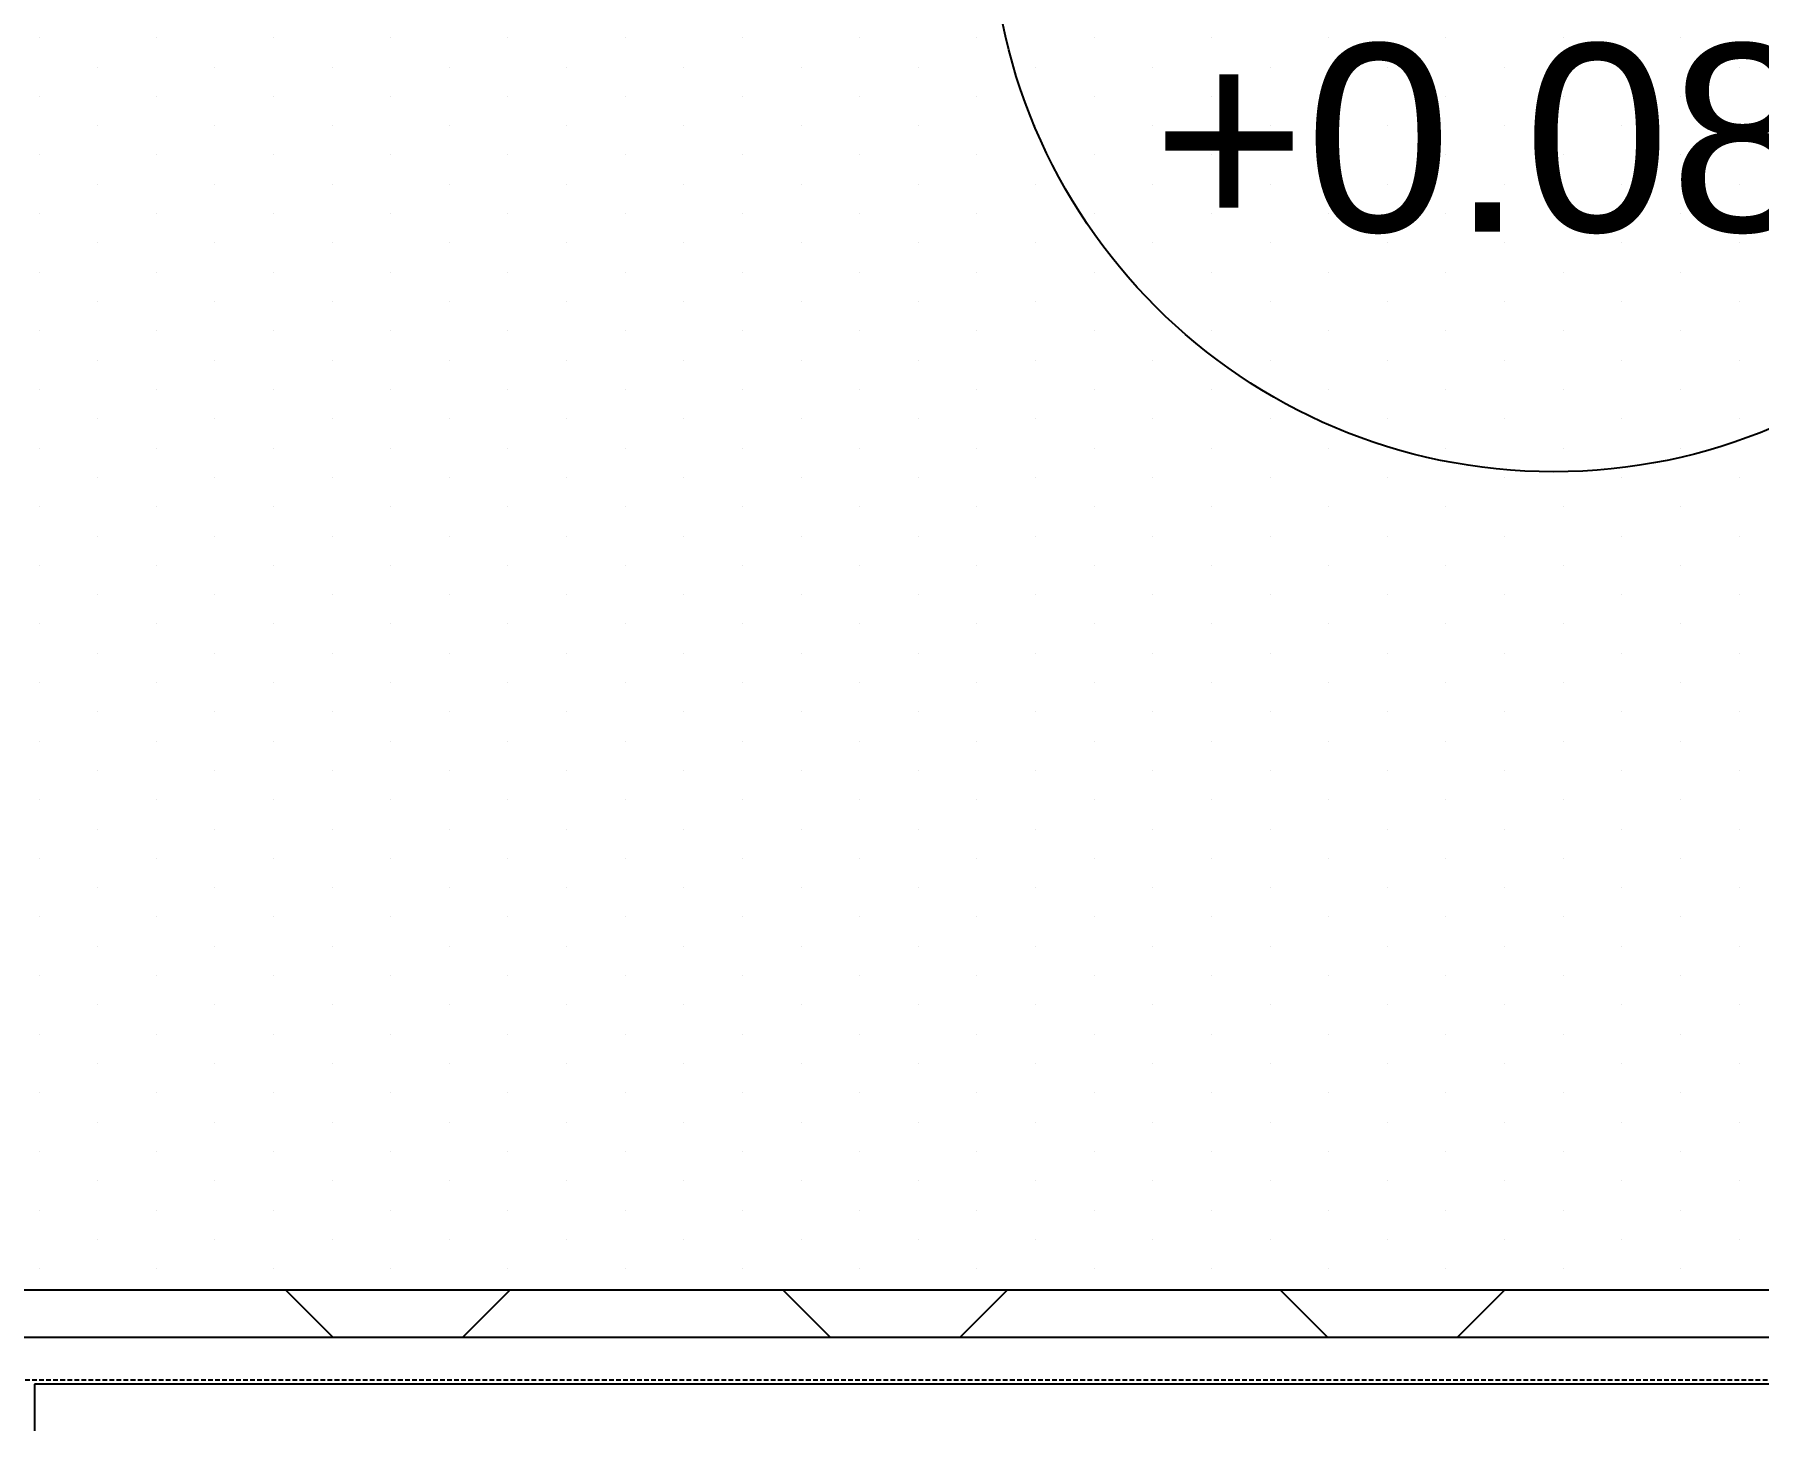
# Model space of a CAD drawing. Header units: millimetres. Extents: x 71819 to 78266, y 23672 to 38445.
# Drawn here: x 74288.2 to 74472, y 31504 to 31652.4 of the extents above; entities that cross this region are included whole.
import ezdxf

# ---------------------------------------------------------------- set-up
doc = ezdxf.new("R2010")
doc.units = ezdxf.units.MM
doc.linetypes.add('PROJECTION', pattern=[0.375, 0.25, -0.125])
doc.layers.add('Plan Archi', color=8, linetype='Continuous')
doc.styles.get("Standard").update_dxf_attribs({"font": 'arial.ttf'})

msp = doc.modelspace()

# ---------------------------------------------------------------- linework, layer by layer
at = {"layer": 'Plan Archi'}
for p, q in [((74288.69, 31652.1), (74288.69, 31652.1)), ((74301.19, 31652.1), (74301.19, 31652.1)), ((74313.69, 31652.1), (74313.69, 31652.1)), ((74326.19, 31652.1), (74326.19, 31652.1)), ((74338.69, 31652.1), (74338.69, 31652.1)), ((74351.19, 31652.1), (74351.19, 31652.1)), ((74363.69, 31652.1), (74363.69, 31652.1)), ((74376.19, 31652.1), (74376.19, 31652.1)), ((74388.69, 31652.1), (74388.69, 31652.1)), ((74401.19, 31652.1), (74401.19, 31652.1)), ((74413.69, 31652.1), (74413.69, 31652.1)), ((74426.19, 31652.1), (74426.19, 31652.1)), ((74438.69, 31652.1), (74438.69, 31652.1)), ((74451.19, 31652.1), (74451.19, 31652.1)), ((74463.69, 31652.1), (74463.69, 31652.1)), ((74294.94, 31648.97), (74294.94, 31648.97)), ((74307.44, 31648.97), (74307.44, 31648.97)), ((74319.94, 31648.97), (74319.94, 31648.97)), ((74332.44, 31648.97), (74332.44, 31648.97)), ((74344.94, 31648.97), (74344.94, 31648.97)), ((74357.44, 31648.97), (74357.44, 31648.97)), ((74369.94, 31648.97), (74369.94, 31648.97)), ((74382.44, 31648.97), (74382.44, 31648.97)), ((74394.94, 31648.97), (74394.94, 31648.97)), ((74407.44, 31648.97), (74407.44, 31648.97)), ((74419.94, 31648.97), (74419.94, 31648.97)), ((74432.44, 31648.97), (74432.44, 31648.97)), ((74444.94, 31648.97), (74444.94, 31648.97)), ((74457.44, 31648.97), (74457.44, 31648.97)), ((74469.94, 31648.97), (74469.94, 31648.97)), ((74288.69, 31645.85), (74288.69, 31645.85)), ((74301.19, 31645.85), (74301.19, 31645.85)), ((74313.69, 31645.85), (74313.69, 31645.85)), ((74326.19, 31645.85), (74326.19, 31645.85)), ((74338.69, 31645.85), (74338.69, 31645.85)), ((74351.19, 31645.85), (74351.19, 31645.85)), ((74363.69, 31645.85), (74363.69, 31645.85)), ((74376.19, 31645.85), (74376.19, 31645.85)), ((74388.69, 31645.85), (74388.69, 31645.85)), ((74401.19, 31645.85), (74401.19, 31645.85)), ((74413.69, 31645.85), (74413.69, 31645.85)), ((74426.19, 31645.85), (74426.19, 31645.85)), ((74438.69, 31645.85), (74438.69, 31645.85)), ((74451.19, 31645.85), (74451.19, 31645.85)), ((74463.69, 31645.85), (74463.69, 31645.85)), ((74294.94, 31642.72), (74294.94, 31642.72)), ((74307.44, 31642.72), (74307.44, 31642.72)), ((74319.94, 31642.72), (74319.94, 31642.72)), ((74332.44, 31642.72), (74332.44, 31642.72)), ((74344.94, 31642.72), (74344.94, 31642.72)), ((74357.44, 31642.72), (74357.44, 31642.72)), ((74369.94, 31642.72), (74369.94, 31642.72)), ((74382.44, 31642.72), (74382.44, 31642.72)), ((74394.94, 31642.72), (74394.94, 31642.72)), ((74407.44, 31642.72), (74407.44, 31642.72)), ((74419.94, 31642.72), (74419.94, 31642.72)), ((74432.44, 31642.72), (74432.44, 31642.72)), ((74444.94, 31642.72), (74444.94, 31642.72)), ((74457.44, 31642.72), (74457.44, 31642.72)), ((74469.94, 31642.72), (74469.94, 31642.72)), ((74288.69, 31639.6), (74288.69, 31639.6)), ((74301.19, 31639.6), (74301.19, 31639.6)), ((74313.69, 31639.6), (74313.69, 31639.6)), ((74326.19, 31639.6), (74326.19, 31639.6)), ((74338.69, 31639.6), (74338.69, 31639.6)), ((74351.19, 31639.6), (74351.19, 31639.6)), ((74363.69, 31639.6), (74363.69, 31639.6)), ((74376.19, 31639.6), (74376.19, 31639.6)), ((74388.69, 31639.6), (74388.69, 31639.6)), ((74401.19, 31639.6), (74401.19, 31639.6)), ((74413.69, 31639.6), (74413.69, 31639.6)), ((74426.19, 31639.6), (74426.19, 31639.6)), ((74438.69, 31639.6), (74438.69, 31639.6)), ((74451.19, 31639.6), (74451.19, 31639.6)), ((74463.69, 31639.6), (74463.69, 31639.6)), ((74294.94, 31636.47), (74294.94, 31636.47)), ((74307.44, 31636.47), (74307.44, 31636.47)), ((74319.94, 31636.47), (74319.94, 31636.47)), ((74332.44, 31636.47), (74332.44, 31636.47)), ((74344.94, 31636.47), (74344.94, 31636.47)), ((74357.44, 31636.47), (74357.44, 31636.47)), ((74369.94, 31636.47), (74369.94, 31636.47)), ((74382.44, 31636.47), (74382.44, 31636.47)), ((74394.94, 31636.47), (74394.94, 31636.47)), ((74407.44, 31636.47), (74407.44, 31636.47)), ((74419.94, 31636.47), (74419.94, 31636.47)), ((74432.44, 31636.47), (74432.44, 31636.47)), ((74444.94, 31636.47), (74444.94, 31636.47)), ((74457.44, 31636.47), (74457.44, 31636.47)), ((74469.94, 31636.47), (74469.94, 31636.47)), ((74288.69, 31633.35), (74288.69, 31633.35)), ((74301.19, 31633.35), (74301.19, 31633.35)), ((74313.69, 31633.35), (74313.69, 31633.35)), ((74326.19, 31633.35), (74326.19, 31633.35)), ((74338.69, 31633.35), (74338.69, 31633.35)), ((74351.19, 31633.35), (74351.19, 31633.35)), ((74363.69, 31633.35), (74363.69, 31633.35)), ((74376.19, 31633.35), (74376.19, 31633.35)), ((74388.69, 31633.35), (74388.69, 31633.35)), ((74401.19, 31633.35), (74401.19, 31633.35)), ((74413.69, 31633.35), (74413.69, 31633.35)), ((74426.19, 31633.35), (74426.19, 31633.35)), ((74438.69, 31633.35), (74438.69, 31633.35)), ((74451.19, 31633.35), (74451.19, 31633.35)), ((74463.69, 31633.35), (74463.69, 31633.35)), ((74294.94, 31630.22), (74294.94, 31630.22)), ((74307.44, 31630.22), (74307.44, 31630.22)), ((74319.94, 31630.22), (74319.94, 31630.22)), ((74332.44, 31630.22), (74332.44, 31630.22)), ((74344.94, 31630.22), (74344.94, 31630.22)), ((74357.44, 31630.22), (74357.44, 31630.22)), ((74369.94, 31630.22), (74369.94, 31630.22)), ((74382.44, 31630.22), (74382.44, 31630.22)), ((74394.94, 31630.22), (74394.94, 31630.22)), ((74407.44, 31630.22), (74407.44, 31630.22)), ((74419.94, 31630.22), (74419.94, 31630.22)), ((74432.44, 31630.22), (74432.44, 31630.22)), ((74444.94, 31630.22), (74444.94, 31630.22)), ((74457.44, 31630.22), (74457.44, 31630.22)), ((74469.94, 31630.22), (74469.94, 31630.22)), ((74288.69, 31627.1), (74288.69, 31627.1)), ((74301.19, 31627.1), (74301.19, 31627.1)), ((74313.69, 31627.1), (74313.69, 31627.1)), ((74326.19, 31627.1), (74326.19, 31627.1)), ((74338.69, 31627.1), (74338.69, 31627.1)), ((74351.19, 31627.1), (74351.19, 31627.1)), ((74363.69, 31627.1), (74363.69, 31627.1)), ((74376.19, 31627.1), (74376.19, 31627.1)), ((74388.69, 31627.1), (74388.69, 31627.1)), ((74401.19, 31627.1), (74401.19, 31627.1)), ((74413.69, 31627.1), (74413.69, 31627.1)), ((74426.19, 31627.1), (74426.19, 31627.1)), ((74438.69, 31627.1), (74438.69, 31627.1)), ((74451.19, 31627.1), (74451.19, 31627.1)), ((74463.69, 31627.1), (74463.69, 31627.1)), ((74294.94, 31623.97), (74294.94, 31623.97)), ((74307.44, 31623.97), (74307.44, 31623.97)), ((74319.94, 31623.97), (74319.94, 31623.97)), ((74332.44, 31623.97), (74332.44, 31623.97)), ((74344.94, 31623.97), (74344.94, 31623.97)), ((74357.44, 31623.97), (74357.44, 31623.97)), ((74369.94, 31623.97), (74369.94, 31623.97)), ((74382.44, 31623.97), (74382.44, 31623.97)), ((74394.94, 31623.97), (74394.94, 31623.97)), ((74407.44, 31623.97), (74407.44, 31623.97)), ((74419.94, 31623.97), (74419.94, 31623.97)), ((74432.44, 31623.97), (74432.44, 31623.97)), ((74444.94, 31623.97), (74444.94, 31623.97)), ((74457.44, 31623.97), (74457.44, 31623.97)), ((74469.94, 31623.97), (74469.94, 31623.97)), ((74288.69, 31620.85), (74288.69, 31620.85)), ((74301.19, 31620.85), (74301.19, 31620.85)), ((74313.69, 31620.85), (74313.69, 31620.85)), ((74326.19, 31620.85), (74326.19, 31620.85)), ((74338.69, 31620.85), (74338.69, 31620.85)), ((74351.19, 31620.85), (74351.19, 31620.85)), ((74363.69, 31620.85), (74363.69, 31620.85)), ((74376.19, 31620.85), (74376.19, 31620.85)), ((74388.69, 31620.85), (74388.69, 31620.85)), ((74401.19, 31620.85), (74401.19, 31620.85)), ((74413.69, 31620.85), (74413.69, 31620.85)), ((74426.19, 31620.85), (74426.19, 31620.85)), ((74438.69, 31620.85), (74438.69, 31620.85)), ((74451.19, 31620.85), (74451.19, 31620.85)), ((74463.69, 31620.85), (74463.69, 31620.85)), ((74294.94, 31617.72), (74294.94, 31617.72)), ((74307.44, 31617.72), (74307.44, 31617.72)), ((74319.94, 31617.72), (74319.94, 31617.72)), ((74332.44, 31617.72), (74332.44, 31617.72)), ((74344.94, 31617.72), (74344.94, 31617.72)), ((74357.44, 31617.72), (74357.44, 31617.72)), ((74369.94, 31617.72), (74369.94, 31617.72)), ((74382.44, 31617.72), (74382.44, 31617.72)), ((74394.94, 31617.72), (74394.94, 31617.72)), ((74407.44, 31617.72), (74407.44, 31617.72)), ((74419.94, 31617.72), (74419.94, 31617.72)), ((74432.44, 31617.72), (74432.44, 31617.72)), ((74444.94, 31617.72), (74444.94, 31617.72)), ((74457.44, 31617.72), (74457.44, 31617.72)), ((74469.94, 31617.72), (74469.94, 31617.72)), ((74288.69, 31614.6), (74288.69, 31614.6)), ((74301.19, 31614.6), (74301.19, 31614.6)), ((74313.69, 31614.6), (74313.69, 31614.6)), ((74326.19, 31614.6), (74326.19, 31614.6)), ((74338.69, 31614.6), (74338.69, 31614.6)), ((74351.19, 31614.6), (74351.19, 31614.6)), ((74363.69, 31614.6), (74363.69, 31614.6)), ((74376.19, 31614.6), (74376.19, 31614.6)), ((74388.69, 31614.6), (74388.69, 31614.6)), ((74401.19, 31614.6), (74401.19, 31614.6)), ((74413.69, 31614.6), (74413.69, 31614.6)), ((74426.19, 31614.6), (74426.19, 31614.6)), ((74438.69, 31614.6), (74438.69, 31614.6)), ((74451.19, 31614.6), (74451.19, 31614.6)), ((74463.69, 31614.6), (74463.69, 31614.6)), ((74294.94, 31611.47), (74294.94, 31611.47)), ((74307.44, 31611.47), (74307.44, 31611.47)), ((74319.94, 31611.47), (74319.94, 31611.47)), ((74332.44, 31611.47), (74332.44, 31611.47)), ((74344.94, 31611.47), (74344.94, 31611.47)), ((74357.44, 31611.47), (74357.44, 31611.47)), ((74369.94, 31611.47), (74369.94, 31611.47)), ((74382.44, 31611.47), (74382.44, 31611.47)), ((74394.94, 31611.47), (74394.94, 31611.47)), ((74407.44, 31611.47), (74407.44, 31611.47)), ((74419.94, 31611.47), (74419.94, 31611.47)), ((74432.44, 31611.47), (74432.44, 31611.47)), ((74444.94, 31611.47), (74444.94, 31611.47)), ((74457.44, 31611.47), (74457.44, 31611.47)), ((74469.94, 31611.47), (74469.94, 31611.47)), ((74288.69, 31608.35), (74288.69, 31608.35)), ((74301.19, 31608.35), (74301.19, 31608.35)), ((74313.69, 31608.35), (74313.69, 31608.35)), ((74326.19, 31608.35), (74326.19, 31608.35)), ((74338.69, 31608.35), (74338.69, 31608.35)), ((74351.19, 31608.35), (74351.19, 31608.35)), ((74363.69, 31608.35), (74363.69, 31608.35)), ((74376.19, 31608.35), (74376.19, 31608.35)), ((74388.69, 31608.35), (74388.69, 31608.35)), ((74401.19, 31608.35), (74401.19, 31608.35)), ((74413.69, 31608.35), (74413.69, 31608.35)), ((74426.19, 31608.35), (74426.19, 31608.35)), ((74438.69, 31608.35), (74438.69, 31608.35)), ((74451.19, 31608.35), (74451.19, 31608.35)), ((74463.69, 31608.35), (74463.69, 31608.35)), ((74294.94, 31605.22), (74294.94, 31605.22)), ((74307.44, 31605.22), (74307.44, 31605.22)), ((74319.94, 31605.22), (74319.94, 31605.22)), ((74332.44, 31605.22), (74332.44, 31605.22)), ((74344.94, 31605.22), (74344.94, 31605.22)), ((74357.44, 31605.22), (74357.44, 31605.22)), ((74369.94, 31605.22), (74369.94, 31605.22)), ((74382.44, 31605.22), (74382.44, 31605.22)), ((74394.94, 31605.22), (74394.94, 31605.22)), ((74407.44, 31605.22), (74407.44, 31605.22)), ((74419.94, 31605.22), (74419.94, 31605.22)), ((74432.44, 31605.22), (74432.44, 31605.22)), ((74444.94, 31605.22), (74444.94, 31605.22)), ((74457.44, 31605.22), (74457.44, 31605.22)), ((74469.94, 31605.22), (74469.94, 31605.22)), ((74288.69, 31602.1), (74288.69, 31602.1)), ((74301.19, 31602.1), (74301.19, 31602.1)), ((74313.69, 31602.1), (74313.69, 31602.1)), ((74326.19, 31602.1), (74326.19, 31602.1)), ((74338.69, 31602.1), (74338.69, 31602.1)), ((74351.19, 31602.1), (74351.19, 31602.1)), ((74363.69, 31602.1), (74363.69, 31602.1)), ((74376.19, 31602.1), (74376.19, 31602.1)), ((74388.69, 31602.1), (74388.69, 31602.1)), ((74401.19, 31602.1), (74401.19, 31602.1)), ((74413.69, 31602.1), (74413.69, 31602.1)), ((74426.19, 31602.1), (74426.19, 31602.1)), ((74438.69, 31602.1), (74438.69, 31602.1)), ((74451.19, 31602.1), (74451.19, 31602.1)), ((74463.69, 31602.1), (74463.69, 31602.1)), ((74294.94, 31598.97), (74294.94, 31598.97)), ((74307.44, 31598.97), (74307.44, 31598.97)), ((74319.94, 31598.97), (74319.94, 31598.97)), ((74332.44, 31598.97), (74332.44, 31598.97)), ((74344.94, 31598.97), (74344.94, 31598.97)), ((74357.44, 31598.97), (74357.44, 31598.97)), ((74369.94, 31598.97), (74369.94, 31598.97)), ((74382.44, 31598.97), (74382.44, 31598.97)), ((74394.94, 31598.97), (74394.94, 31598.97)), ((74407.44, 31598.97), (74407.44, 31598.97)), ((74419.94, 31598.97), (74419.94, 31598.97)), ((74432.44, 31598.97), (74432.44, 31598.97)), ((74444.94, 31598.97), (74444.94, 31598.97)), ((74457.44, 31598.97), (74457.44, 31598.97)), ((74469.94, 31598.97), (74469.94, 31598.97)), ((74288.69, 31595.85), (74288.69, 31595.85)), ((74301.19, 31595.85), (74301.19, 31595.85)), ((74313.69, 31595.85), (74313.69, 31595.85)), ((74326.19, 31595.85), (74326.19, 31595.85)), ((74338.69, 31595.85), (74338.69, 31595.85)), ((74351.19, 31595.85), (74351.19, 31595.85)), ((74363.69, 31595.85), (74363.69, 31595.85)), ((74376.19, 31595.85), (74376.19, 31595.85)), ((74388.69, 31595.85), (74388.69, 31595.85)), ((74401.19, 31595.85), (74401.19, 31595.85)), ((74413.69, 31595.85), (74413.69, 31595.85)), ((74426.19, 31595.85), (74426.19, 31595.85)), ((74438.69, 31595.85), (74438.69, 31595.85)), ((74451.19, 31595.85), (74451.19, 31595.85)), ((74463.69, 31595.85), (74463.69, 31595.85)), ((74294.94, 31592.72), (74294.94, 31592.72)), ((74307.44, 31592.72), (74307.44, 31592.72)), ((74319.94, 31592.72), (74319.94, 31592.72)), ((74332.44, 31592.72), (74332.44, 31592.72)), ((74344.94, 31592.72), (74344.94, 31592.72)), ((74357.44, 31592.72), (74357.44, 31592.72)), ((74369.94, 31592.72), (74369.94, 31592.72)), ((74382.44, 31592.72), (74382.44, 31592.72)), ((74394.94, 31592.72), (74394.94, 31592.72)), ((74407.44, 31592.72), (74407.44, 31592.72)), ((74419.94, 31592.72), (74419.94, 31592.72)), ((74432.44, 31592.72), (74432.44, 31592.72)), ((74444.94, 31592.72), (74444.94, 31592.72)), ((74457.44, 31592.72), (74457.44, 31592.72)), ((74469.94, 31592.72), (74469.94, 31592.72)), ((74288.69, 31589.6), (74288.69, 31589.6)), ((74301.19, 31589.6), (74301.19, 31589.6)), ((74313.69, 31589.6), (74313.69, 31589.6)), ((74326.19, 31589.6), (74326.19, 31589.6)), ((74338.69, 31589.6), (74338.69, 31589.6)), ((74351.19, 31589.6), (74351.19, 31589.6)), ((74363.69, 31589.6), (74363.69, 31589.6)), ((74376.19, 31589.6), (74376.19, 31589.6)), ((74388.69, 31589.6), (74388.69, 31589.6)), ((74401.19, 31589.6), (74401.19, 31589.6)), ((74413.69, 31589.6), (74413.69, 31589.6)), ((74426.19, 31589.6), (74426.19, 31589.6)), ((74438.69, 31589.6), (74438.69, 31589.6)), ((74451.19, 31589.6), (74451.19, 31589.6)), ((74463.69, 31589.6), (74463.69, 31589.6)), ((74294.94, 31586.47), (74294.94, 31586.47)), ((74307.44, 31586.47), (74307.44, 31586.47)), ((74319.94, 31586.47), (74319.94, 31586.47)), ((74332.44, 31586.47), (74332.44, 31586.47)), ((74344.94, 31586.47), (74344.94, 31586.47)), ((74357.44, 31586.47), (74357.44, 31586.47)), ((74369.94, 31586.47), (74369.94, 31586.47)), ((74382.44, 31586.47), (74382.44, 31586.47)), ((74394.94, 31586.47), (74394.94, 31586.47)), ((74407.44, 31586.47), (74407.44, 31586.47)), ((74419.94, 31586.47), (74419.94, 31586.47)), ((74432.44, 31586.47), (74432.44, 31586.47)), ((74444.94, 31586.47), (74444.94, 31586.47)), ((74457.44, 31586.47), (74457.44, 31586.47)), ((74469.94, 31586.47), (74469.94, 31586.47)), ((74288.69, 31583.35), (74288.69, 31583.35)), ((74301.19, 31583.35), (74301.19, 31583.35)), ((74313.69, 31583.35), (74313.69, 31583.35)), ((74326.19, 31583.35), (74326.19, 31583.35)), ((74338.69, 31583.35), (74338.69, 31583.35)), ((74351.19, 31583.35), (74351.19, 31583.35)), ((74363.69, 31583.35), (74363.69, 31583.35)), ((74376.19, 31583.35), (74376.19, 31583.35)), ((74388.69, 31583.35), (74388.69, 31583.35)), ((74401.19, 31583.35), (74401.19, 31583.35)), ((74413.69, 31583.35), (74413.69, 31583.35)), ((74426.19, 31583.35), (74426.19, 31583.35)), ((74438.69, 31583.35), (74438.69, 31583.35)), ((74451.19, 31583.35), (74451.19, 31583.35)), ((74463.69, 31583.35), (74463.69, 31583.35)), ((74294.94, 31580.22), (74294.94, 31580.22)), ((74307.44, 31580.22), (74307.44, 31580.22)), ((74319.94, 31580.22), (74319.94, 31580.22)), ((74332.44, 31580.22), (74332.44, 31580.22)), ((74344.94, 31580.22), (74344.94, 31580.22)), ((74357.44, 31580.22), (74357.44, 31580.22)), ((74369.94, 31580.22), (74369.94, 31580.22)), ((74382.44, 31580.22), (74382.44, 31580.22)), ((74394.94, 31580.22), (74394.94, 31580.22)), ((74407.44, 31580.22), (74407.44, 31580.22)), ((74419.94, 31580.22), (74419.94, 31580.22)), ((74432.44, 31580.22), (74432.44, 31580.22)), ((74444.94, 31580.22), (74444.94, 31580.22)), ((74457.44, 31580.22), (74457.44, 31580.22)), ((74469.94, 31580.22), (74469.94, 31580.22)), ((74288.69, 31577.1), (74288.69, 31577.1)), ((74301.19, 31577.1), (74301.19, 31577.1)), ((74313.69, 31577.1), (74313.69, 31577.1)), ((74326.19, 31577.1), (74326.19, 31577.1)), ((74338.69, 31577.1), (74338.69, 31577.1)), ((74351.19, 31577.1), (74351.19, 31577.1)), ((74363.69, 31577.1), (74363.69, 31577.1)), ((74376.19, 31577.1), (74376.19, 31577.1)), ((74388.69, 31577.1), (74388.69, 31577.1)), ((74401.19, 31577.1), (74401.19, 31577.1)), ((74413.69, 31577.1), (74413.69, 31577.1)), ((74426.19, 31577.1), (74426.19, 31577.1)), ((74438.69, 31577.1), (74438.69, 31577.1)), ((74451.19, 31577.1), (74451.19, 31577.1)), ((74463.69, 31577.1), (74463.69, 31577.1)), ((74294.94, 31573.97), (74294.94, 31573.97)), ((74307.44, 31573.97), (74307.44, 31573.97)), ((74319.94, 31573.97), (74319.94, 31573.97)), ((74332.44, 31573.97), (74332.44, 31573.97)), ((74344.94, 31573.97), (74344.94, 31573.97)), ((74357.44, 31573.97), (74357.44, 31573.97)), ((74369.94, 31573.97), (74369.94, 31573.97)), ((74382.44, 31573.97), (74382.44, 31573.97)), ((74394.94, 31573.97), (74394.94, 31573.97)), ((74407.44, 31573.97), (74407.44, 31573.97)), ((74419.94, 31573.97), (74419.94, 31573.97)), ((74432.44, 31573.97), (74432.44, 31573.97)), ((74444.94, 31573.97), (74444.94, 31573.97)), ((74457.44, 31573.97), (74457.44, 31573.97)), ((74469.94, 31573.97), (74469.94, 31573.97)), ((74288.69, 31570.85), (74288.69, 31570.85)), ((74301.19, 31570.85), (74301.19, 31570.85)), ((74313.69, 31570.85), (74313.69, 31570.85)), ((74326.19, 31570.85), (74326.19, 31570.85)), ((74338.69, 31570.85), (74338.69, 31570.85)), ((74351.19, 31570.85), (74351.19, 31570.85)), ((74363.69, 31570.85), (74363.69, 31570.85)), ((74376.19, 31570.85), (74376.19, 31570.85)), ((74388.69, 31570.85), (74388.69, 31570.85)), ((74401.19, 31570.85), (74401.19, 31570.85)), ((74413.69, 31570.85), (74413.69, 31570.85)), ((74426.19, 31570.85), (74426.19, 31570.85)), ((74438.69, 31570.85), (74438.69, 31570.85)), ((74451.19, 31570.85), (74451.19, 31570.85)), ((74463.69, 31570.85), (74463.69, 31570.85)), ((74294.94, 31567.72), (74294.94, 31567.72)), ((74307.44, 31567.72), (74307.44, 31567.72)), ((74319.94, 31567.72), (74319.94, 31567.72)), ((74332.44, 31567.72), (74332.44, 31567.72)), ((74344.94, 31567.72), (74344.94, 31567.72)), ((74357.44, 31567.72), (74357.44, 31567.72)), ((74369.94, 31567.72), (74369.94, 31567.72)), ((74382.44, 31567.72), (74382.44, 31567.72)), ((74394.94, 31567.72), (74394.94, 31567.72)), ((74407.44, 31567.72), (74407.44, 31567.72)), ((74419.94, 31567.72), (74419.94, 31567.72)), ((74432.44, 31567.72), (74432.44, 31567.72)), ((74444.94, 31567.72), (74444.94, 31567.72)), ((74457.44, 31567.72), (74457.44, 31567.72)), ((74469.94, 31567.72), (74469.94, 31567.72)), ((74288.69, 31564.6), (74288.69, 31564.6)), ((74301.19, 31564.6), (74301.19, 31564.6)), ((74313.69, 31564.6), (74313.69, 31564.6)), ((74326.19, 31564.6), (74326.19, 31564.6)), ((74338.69, 31564.6), (74338.69, 31564.6)), ((74351.19, 31564.6), (74351.19, 31564.6)), ((74363.69, 31564.6), (74363.69, 31564.6)), ((74376.19, 31564.6), (74376.19, 31564.6)), ((74388.69, 31564.6), (74388.69, 31564.6)), ((74401.19, 31564.6), (74401.19, 31564.6)), ((74413.69, 31564.6), (74413.69, 31564.6)), ((74426.19, 31564.6), (74426.19, 31564.6)), ((74438.69, 31564.6), (74438.69, 31564.6)), ((74451.19, 31564.6), (74451.19, 31564.6)), ((74463.69, 31564.6), (74463.69, 31564.6)), ((74294.94, 31561.47), (74294.94, 31561.47)), ((74307.44, 31561.47), (74307.44, 31561.47)), ((74319.94, 31561.47), (74319.94, 31561.47)), ((74332.44, 31561.47), (74332.44, 31561.47)), ((74344.94, 31561.47), (74344.94, 31561.47)), ((74357.44, 31561.47), (74357.44, 31561.47)), ((74369.94, 31561.47), (74369.94, 31561.47)), ((74382.44, 31561.47), (74382.44, 31561.47)), ((74394.94, 31561.47), (74394.94, 31561.47)), ((74407.44, 31561.47), (74407.44, 31561.47)), ((74419.94, 31561.47), (74419.94, 31561.47)), ((74432.44, 31561.47), (74432.44, 31561.47)), ((74444.94, 31561.47), (74444.94, 31561.47)), ((74457.44, 31561.47), (74457.44, 31561.47)), ((74469.94, 31561.47), (74469.94, 31561.47)), ((74288.69, 31558.35), (74288.69, 31558.35)), ((74301.19, 31558.35), (74301.19, 31558.35)), ((74313.69, 31558.35), (74313.69, 31558.35)), ((74326.19, 31558.35), (74326.19, 31558.35)), ((74338.69, 31558.35), (74338.69, 31558.35)), ((74351.19, 31558.35), (74351.19, 31558.35)), ((74363.69, 31558.35), (74363.69, 31558.35)), ((74376.19, 31558.35), (74376.19, 31558.35)), ((74388.69, 31558.35), (74388.69, 31558.35)), ((74401.19, 31558.35), (74401.19, 31558.35)), ((74413.69, 31558.35), (74413.69, 31558.35)), ((74426.19, 31558.35), (74426.19, 31558.35)), ((74438.69, 31558.35), (74438.69, 31558.35)), ((74451.19, 31558.35), (74451.19, 31558.35)), ((74463.69, 31558.35), (74463.69, 31558.35)), ((74294.94, 31555.22), (74294.94, 31555.22)), ((74307.44, 31555.22), (74307.44, 31555.22)), ((74319.94, 31555.22), (74319.94, 31555.22)), ((74332.44, 31555.22), (74332.44, 31555.22)), ((74344.94, 31555.22), (74344.94, 31555.22)), ((74357.44, 31555.22), (74357.44, 31555.22)), ((74369.94, 31555.22), (74369.94, 31555.22)), ((74382.44, 31555.22), (74382.44, 31555.22)), ((74394.94, 31555.22), (74394.94, 31555.22)), ((74407.44, 31555.22), (74407.44, 31555.22)), ((74419.94, 31555.22), (74419.94, 31555.22)), ((74432.44, 31555.22), (74432.44, 31555.22)), ((74444.94, 31555.22), (74444.94, 31555.22)), ((74457.44, 31555.22), (74457.44, 31555.22)), ((74469.94, 31555.22), (74469.94, 31555.22)), ((74288.69, 31552.1), (74288.69, 31552.1)), ((74301.19, 31552.1), (74301.19, 31552.1)), ((74313.69, 31552.1), (74313.69, 31552.1)), ((74326.19, 31552.1), (74326.19, 31552.1)), ((74338.69, 31552.1), (74338.69, 31552.1)), ((74351.19, 31552.1), (74351.19, 31552.1)), ((74363.69, 31552.1), (74363.69, 31552.1)), ((74376.19, 31552.1), (74376.19, 31552.1)), ((74388.69, 31552.1), (74388.69, 31552.1)), ((74401.19, 31552.1), (74401.19, 31552.1)), ((74413.69, 31552.1), (74413.69, 31552.1)), ((74426.19, 31552.1), (74426.19, 31552.1)), ((74438.69, 31552.1), (74438.69, 31552.1)), ((74451.19, 31552.1), (74451.19, 31552.1)), ((74463.69, 31552.1), (74463.69, 31552.1)), ((74294.94, 31548.97), (74294.94, 31548.97)), ((74307.44, 31548.97), (74307.44, 31548.97)), ((74319.94, 31548.97), (74319.94, 31548.97)), ((74332.44, 31548.97), (74332.44, 31548.97)), ((74344.94, 31548.97), (74344.94, 31548.97)), ((74357.44, 31548.97), (74357.44, 31548.97)), ((74369.94, 31548.97), (74369.94, 31548.97)), ((74382.44, 31548.97), (74382.44, 31548.97)), ((74394.94, 31548.97), (74394.94, 31548.97)), ((74407.44, 31548.97), (74407.44, 31548.97)), ((74419.94, 31548.97), (74419.94, 31548.97)), ((74432.44, 31548.97), (74432.44, 31548.97)), ((74444.94, 31548.97), (74444.94, 31548.97)), ((74457.44, 31548.97), (74457.44, 31548.97)), ((74469.94, 31548.97), (74469.94, 31548.97)), ((74288.69, 31545.85), (74288.69, 31545.85)), ((74301.19, 31545.85), (74301.19, 31545.85)), ((74313.69, 31545.85), (74313.69, 31545.85)), ((74326.19, 31545.85), (74326.19, 31545.85)), ((74338.69, 31545.85), (74338.69, 31545.85)), ((74351.19, 31545.85), (74351.19, 31545.85)), ((74363.69, 31545.85), (74363.69, 31545.85)), ((74376.19, 31545.85), (74376.19, 31545.85)), ((74388.69, 31545.85), (74388.69, 31545.85)), ((74401.19, 31545.85), (74401.19, 31545.85)), ((74413.69, 31545.85), (74413.69, 31545.85)), ((74426.19, 31545.85), (74426.19, 31545.85)), ((74438.69, 31545.85), (74438.69, 31545.85)), ((74451.19, 31545.85), (74451.19, 31545.85)), ((74463.69, 31545.85), (74463.69, 31545.85)), ((74294.94, 31542.72), (74294.94, 31542.72)), ((74307.44, 31542.72), (74307.44, 31542.72)), ((74319.94, 31542.72), (74319.94, 31542.72)), ((74332.44, 31542.72), (74332.44, 31542.72)), ((74344.94, 31542.72), (74344.94, 31542.72)), ((74357.44, 31542.72), (74357.44, 31542.72)), ((74369.94, 31542.72), (74369.94, 31542.72)), ((74382.44, 31542.72), (74382.44, 31542.72)), ((74394.94, 31542.72), (74394.94, 31542.72)), ((74407.44, 31542.72), (74407.44, 31542.72)), ((74419.94, 31542.72), (74419.94, 31542.72)), ((74432.44, 31542.72), (74432.44, 31542.72)), ((74444.94, 31542.72), (74444.94, 31542.72)), ((74457.44, 31542.72), (74457.44, 31542.72)), ((74469.94, 31542.72), (74469.94, 31542.72)), ((74288.69, 31539.6), (74288.69, 31539.6)), ((74301.19, 31539.6), (74301.19, 31539.6)), ((74313.69, 31539.6), (74313.69, 31539.6)), ((74326.19, 31539.6), (74326.19, 31539.6)), ((74338.69, 31539.6), (74338.69, 31539.6)), ((74351.19, 31539.6), (74351.19, 31539.6)), ((74363.69, 31539.6), (74363.69, 31539.6)), ((74376.19, 31539.6), (74376.19, 31539.6)), ((74388.69, 31539.6), (74388.69, 31539.6)), ((74401.19, 31539.6), (74401.19, 31539.6)), ((74413.69, 31539.6), (74413.69, 31539.6)), ((74426.19, 31539.6), (74426.19, 31539.6)), ((74438.69, 31539.6), (74438.69, 31539.6)), ((74451.19, 31539.6), (74451.19, 31539.6)), ((74463.69, 31539.6), (74463.69, 31539.6)), ((74294.94, 31536.47), (74294.94, 31536.47)), ((74307.44, 31536.47), (74307.44, 31536.47)), ((74319.94, 31536.47), (74319.94, 31536.47)), ((74332.44, 31536.47), (74332.44, 31536.47)), ((74344.94, 31536.47), (74344.94, 31536.47)), ((74357.44, 31536.47), (74357.44, 31536.47)), ((74369.94, 31536.47), (74369.94, 31536.47)), ((74382.44, 31536.47), (74382.44, 31536.47)), ((74394.94, 31536.47), (74394.94, 31536.47)), ((74407.44, 31536.47), (74407.44, 31536.47)), ((74419.94, 31536.47), (74419.94, 31536.47)), ((74432.44, 31536.47), (74432.44, 31536.47)), ((74444.94, 31536.47), (74444.94, 31536.47)), ((74457.44, 31536.47), (74457.44, 31536.47)), ((74469.94, 31536.47), (74469.94, 31536.47)), ((74288.69, 31533.35), (74288.69, 31533.35)), ((74301.19, 31533.35), (74301.19, 31533.35)), ((74313.69, 31533.35), (74313.69, 31533.35)), ((74326.19, 31533.35), (74326.19, 31533.35)), ((74338.69, 31533.35), (74338.69, 31533.35)), ((74351.19, 31533.35), (74351.19, 31533.35)), ((74363.69, 31533.35), (74363.69, 31533.35)), ((74376.19, 31533.35), (74376.19, 31533.35)), ((74388.69, 31533.35), (74388.69, 31533.35)), ((74401.19, 31533.35), (74401.19, 31533.35)), ((74413.69, 31533.35), (74413.69, 31533.35)), ((74426.19, 31533.35), (74426.19, 31533.35)), ((74438.69, 31533.35), (74438.69, 31533.35)), ((74451.19, 31533.35), (74451.19, 31533.35)), ((74463.69, 31533.35), (74463.69, 31533.35)), ((74294.94, 31530.22), (74294.94, 31530.22)), ((74307.44, 31530.22), (74307.44, 31530.22)), ((74319.94, 31530.22), (74319.94, 31530.22)), ((74332.44, 31530.22), (74332.44, 31530.22)), ((74344.94, 31530.22), (74344.94, 31530.22)), ((74357.44, 31530.22), (74357.44, 31530.22)), ((74369.94, 31530.22), (74369.94, 31530.22)), ((74382.44, 31530.22), (74382.44, 31530.22)), ((74394.94, 31530.22), (74394.94, 31530.22)), ((74407.44, 31530.22), (74407.44, 31530.22)), ((74419.94, 31530.22), (74419.94, 31530.22)), ((74432.44, 31530.22), (74432.44, 31530.22)), ((74444.94, 31530.22), (74444.94, 31530.22)), ((74457.44, 31530.22), (74457.44, 31530.22)), ((74469.94, 31530.22), (74469.94, 31530.22)), ((74288.69, 31527.1), (74288.69, 31527.1)), ((74301.19, 31527.1), (74301.19, 31527.1)), ((74313.69, 31527.1), (74313.69, 31527.1)), ((74326.19, 31527.1), (74326.19, 31527.1)), ((74338.69, 31527.1), (74338.69, 31527.1)), ((74351.19, 31527.1), (74351.19, 31527.1)), ((74363.69, 31527.1), (74363.69, 31527.1)), ((74376.19, 31527.1), (74376.19, 31527.1)), ((74388.69, 31527.1), (74388.69, 31527.1)), ((74401.19, 31527.1), (74401.19, 31527.1)), ((74413.69, 31527.1), (74413.69, 31527.1)), ((74426.19, 31527.1), (74426.19, 31527.1)), ((74438.69, 31527.1), (74438.69, 31527.1)), ((74451.19, 31527.1), (74451.19, 31527.1)), ((74463.69, 31527.1), (74463.69, 31527.1)), ((74294.94, 31523.97), (74294.94, 31523.97)), ((74307.44, 31523.97), (74307.44, 31523.97)), ((74319.94, 31523.97), (74319.94, 31523.97)), ((74332.44, 31523.97), (74332.44, 31523.97)), ((74344.94, 31523.97), (74344.94, 31523.97)), ((74357.44, 31523.97), (74357.44, 31523.97)), ((74369.94, 31523.97), (74369.94, 31523.97)), ((74382.44, 31523.97), (74382.44, 31523.97)), ((74394.94, 31523.97), (74394.94, 31523.97)), ((74407.44, 31523.97), (74407.44, 31523.97)), ((74419.94, 31523.97), (74419.94, 31523.97)), ((74432.44, 31523.97), (74432.44, 31523.97)), ((74444.94, 31523.97), (74444.94, 31523.97)), ((74457.44, 31523.97), (74457.44, 31523.97)), ((74469.94, 31523.97), (74469.94, 31523.97)), ((74288.69, 31520.85), (74288.69, 31520.85)), ((74301.19, 31520.85), (74301.19, 31520.85)), ((74313.69, 31520.85), (74313.69, 31520.85)), ((74326.19, 31520.85), (74326.19, 31520.85)), ((74338.69, 31520.85), (74338.69, 31520.85)), ((74351.19, 31520.85), (74351.19, 31520.85)), ((74363.69, 31520.85), (74363.69, 31520.85)), ((74376.19, 31520.85), (74376.19, 31520.85)), ((74388.69, 31520.85), (74388.69, 31520.85)), ((74401.19, 31520.85), (74401.19, 31520.85)), ((74413.69, 31520.85), (74413.69, 31520.85)), ((74426.19, 31520.85), (74426.19, 31520.85)), ((74438.69, 31520.85), (74438.69, 31520.85)), ((74451.19, 31520.85), (74451.19, 31520.85)), ((74463.69, 31520.85), (74463.69, 31520.85)), ((74552.81, 31518.55), (74263.18, 31518.55)), ((74315, 31518.55), (74320, 31513.55)), ((74338.87, 31518.55), (74333.87, 31513.55)), ((74368.03, 31518.55), (74373.03, 31513.55)), ((74391.9, 31518.55), (74386.9, 31513.55)), ((74421.07, 31518.55), (74426.07, 31513.55)), ((74444.93, 31518.55), (74439.93, 31513.55)), ((73918.02, 31513.55), (74557.81, 31513.55)), ((74654.62, 31508.55), (74288.2, 31508.55)), ((74288.2, 31508.55), (74288.2, 31503.55))]:
    msp.add_line(p, q, dxfattribs=at)
at = {"layer": 'Plan Archi', "linetype": 'PROJECTION', "ltscale": 2}
msp.add_line((75078.21, 31508.96), (74043.2, 31508.96), dxfattribs=at)
at = {"layer": 'Plan Archi'}
msp.add_circle((74450.19, 31665.82), 60, dxfattribs=at)

# ---------------------------------------------------------------- texts
at = {"layer": 'Plan Archi', "linetype": 'ByBlock'}
msp.add_text('+0.08', height=20, dxfattribs=at).set_placement((74407.4, 31631.43))

doc.saveas('drawing.dxf')
